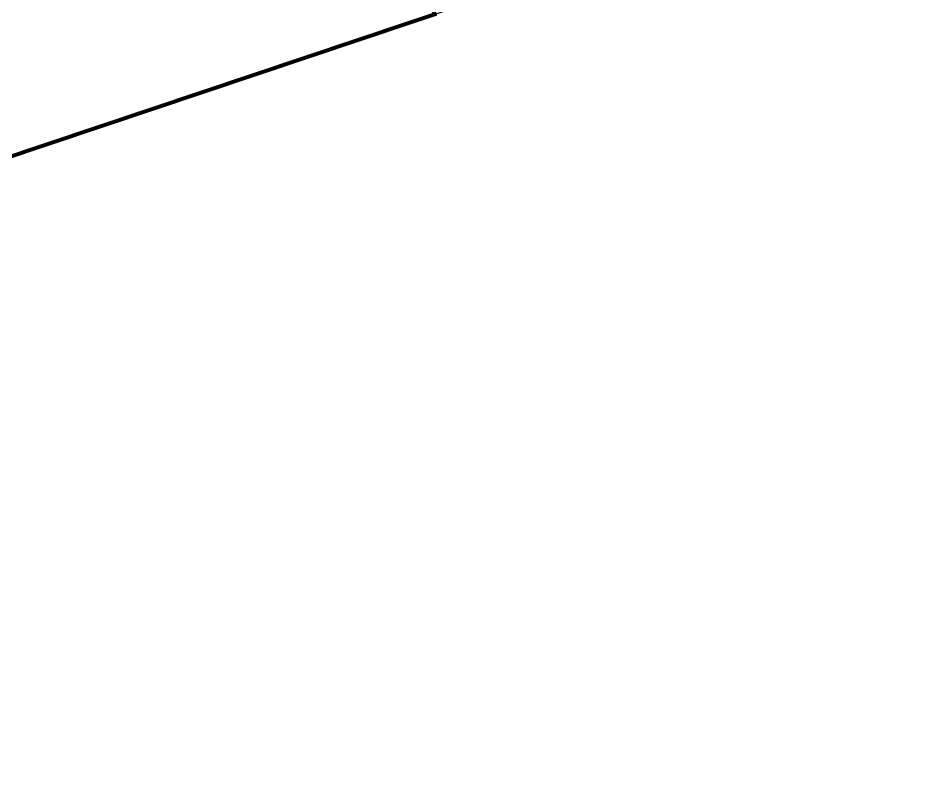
# Model space of a CAD drawing. Header units: metres. Extents: x 568336 to 569219, y 2065964 to 2066430.
# Drawn here: x 568498.77 to 568510.44, y 2065992.9 to 2066002.66 of the extents above; entities that cross this region are included whole.
import ezdxf

# ---------------------------------------------------------------- set-up
doc = ezdxf.new("R2010")
doc.units = ezdxf.units.M
doc.linetypes.add('CENTER', pattern=[2, 1.25, -0.25, 0.25, -0.25])
doc.linetypes.add('HIDDEN', pattern=[0.375, 0.25, -0.125])
doc.layers.add('-CENTER', color=143, linetype='CENTER', lineweight=13)
doc.layers.add('-RANH GIOI LO DAT', color=12, linetype='CONTINUOUS')
doc.layers.add('ViaHeS', color=32, linetype='CONTINUOUS')

# ---------------------------------------------------------------- blocks, each defined once
blk = doc.blocks.new('M4- T2')
at = {"layer": '-RANH GIOI LO DAT', "linetype": 'HIDDEN', "ltscale": 10, "const_width": 50}
blk.add_lwpolyline([(716773, 48541), (722773, 48541), (722773, 28541), (716773, 28541)], close=True, dxfattribs=at)

msp = doc.modelspace()

# ---------------------------------------------------------------- linework, layer by layer
at = {"layer": 'ViaHeS'}
msp.add_lwpolyline([(568377.91, 2066007.834), (568495.31, 2066047.233), (568501.415, 2066044.014), (568510.44, 2066012.22), (568505.716, 2066003.259), (568392.227, 2065965.173), (568385.896, 2065968.322), (568374.761, 2066001.503)], close=True, dxfattribs=at)

# ---------------------------------------------------------------- next in the draw order: block references
at = {"layer": '-CENTER', "color": 2, "true_color": 0xf1eb1f, "xscale": 0.001, "yscale": 0.001, "zscale": 0.001, "rotation": 18.55149973248752}
msp.add_blockref('M4- T2', (567827.963, 2065745.702), dxfattribs=at)

doc.saveas('drawing.dxf')
